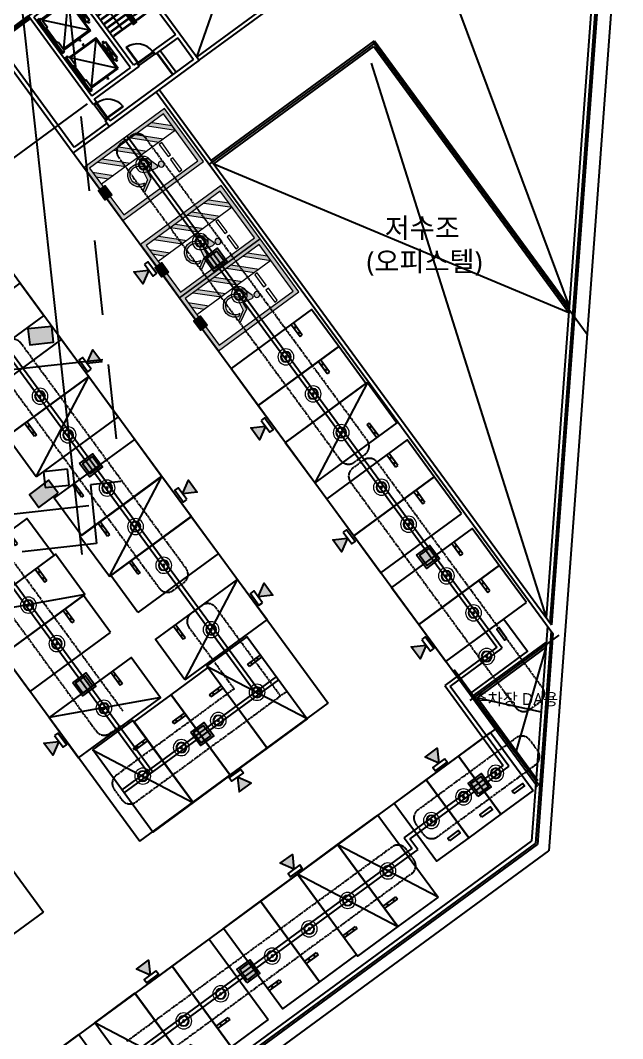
# Model space of a CAD drawing. Header units: millimetres. Extents: x 75184266 to 76346726, y -35850126 to -33679385.
# Drawn here: x 75531223 to 75561417, y -34580696 to -34529670 of the extents above; entities that cross this region are included whole.
import ezdxf
from ezdxf.enums import TextEntityAlignment as Align

# ---------------------------------------------------------------- set-up
doc = ezdxf.new("R2010")
doc.units = ezdxf.units.MM
doc.header["$LTSCALE"] = 50
doc.header["$MEASUREMENT"] = 0
doc.header["$PDMODE"] = 1
doc.header["$PDSIZE"] = -3
for name, pattern in [('-HID', [2.5, 1.5, -1]), ('CONTINOUS', [0]), ('HID', [2.3, 1.5, -0.8]), ('XR-지하3층$0$HIDDEN2', [0.1875, 0.125, -0.0625]), ('단지배치도$0$PHANTOM2', [31.75, 15.875, -3.175, 3.175, -3.175, 3.175, -3.175])]:
    doc.linetypes.add(name, pattern=pattern)
doc.layers.get('0').update_dxf_attribs({"linetype": 'CONTINUOUS'})
doc.layers.get('Defpoints').update_dxf_attribs({"color": 51, "linetype": 'CONTINUOUS'})
doc.layers.add('1-주차면센서', color=3, linetype='CONTINUOUS', lineweight=15)
for name, color, linetype in [('2-주차안내등', 2, 'CONTINUOUS'), ('3-SIO', 1, 'CONTINUOUS'), ('84A-CORE(기준층)$0$AA-DOOR', 4, 'CONTINUOUS'), ('84A-CORE(기준층)$0$AA-STXM', 4, 'CONTINUOUS'), ('84A-CORE(기준층)$0$AA-STXS', 8, 'CONTINUOUS'), ('84A-CORE(기준층)$0$AZ-LEAD', 7, 'CONTINUOUS'), ('CON', 2, 'CONTINUOUS'), ('ELEV', 9, 'CONTINUOUS'), ('FINL', 6, 'CONTINUOUS'), ('PARKING', 7, 'CONTINUOUS'), ('W1', 3, 'CONTINUOUS'), ('XR-지하3층$0$1HIDDEN2', 1, 'XR-지하3층$0$HIDDEN2'), ('XR-지하3층$0$5', 5, 'CONTINUOUS'), ('XR-지하3층$0$a-door', 6, 'CONTINUOUS'), ('XR-지하3층$0$A-주차', 9, 'CONTINUOUS'), ('XR-지하3층$0$b-sor-1$0$wid', 4, 'CONTINUOUS'), ('XR-지하3층$0$hat', 8, 'CONTINUOUS'), ('XR-지하3층$0$WAL', 3, 'CONTINUOUS'), ('XR-지하3층$0$일반주차', 8, 'CONTINUOUS'), ('XR-지하3층$0$장애인', 11, 'CONTINUOUS'), ('XR-지하3층$0$확장형주차', 8, 'CONTINUOUS'), ('가는선', 5, 'CONTINUOUS'), ('유도관제-RECWAY', 4, 'CONTINOUS')]:
    doc.layers.add(name, color=color, linetype=linetype)
doc.layers.add('건축', color=8, linetype='CONTINUOUS', plot=False)
doc.styles.add('XR-지하3층$0$돋움', font='', dxfattribs={"width": 0.9})
doc.styles.add('XR-지하3층$0$맑은고딕', font='')
doc.styles.get('XR-지하3층$0$돋움').set_extended_font_data('Dotum')
doc.styles.get('XR-지하3층$0$맑은고딕').set_extended_font_data('Malgun Gothic')
doc.dimstyles.new('XR-지하3층$0$20110829_평면도_면적조정$0$std_style', dxfattribs={"dimscale": 400, "dimtxt": 3, "dimasz": 1, "dimexe": 1.5, "dimexo": 2, "dimgap": 1, "dimtad": 1, "dimtoh": 1, "dimdec": 0, "dimzin": 0, "dimdsep": 46, "dimtxsty": 'XR-지하3층$0$돋움', "dimblk": 'XR-지하3층$0$20110829_평면도_면적조정$0$01420DDOT01', "dimblk1": 'XR-지하3층$0$20110829_평면도_면적조정$0$01420DDOT01', "dimblk2": 'XR-지하3층$0$20110829_평면도_면적조정$0$01420DDOT01', "dimcen": 2.5, "dimdle": 8, "dimclrd": 256, "dimclre": 256, "dimclrt": 256, "dimadec": 0, "dimazin": 0, "dimtfac": 1, "dimtdec": 0, "dimtix": 1, "dimtmove": 2, "dimatfit": 3, "dimldrblk": 'XR-지하3층$0$20110829_평면도_면적조정$0$_ClosedBlank', "dimfxl": 1, "dimtolj": 1, "dimtzin": 0, "dimlwd": -1, "dimlwe": -1, "dimarcsym": 0})

# ---------------------------------------------------------------- blocks, each defined once
blk = doc.blocks.new('XR-지하3층$0$일반형 주차')
at = {"layer": 'XR-지하3층$0$일반주차'}
for p, q in [((750, 3865), (0, 3865)), ((0, 3735), (750, 3735)), ((750, 3735), (750, 3865))]:
    blk.add_line(p, q, dxfattribs=at)
blk.add_lwpolyline([(2300, 5000), (0, 5000), (0, 0), (2300, 0)], close=True, dxfattribs=at)
for centre in [(238, 3800), (563, 3800)]:
    blk.add_circle(centre, 17.5, dxfattribs=at)
blk = doc.blocks.new('XR-지하3층$0$확장형 주차')
at = {"layer": 'XR-지하3층$0$확장형주차', "color": 7}
for p, q in [((0, 3965), (800, 3965)), ((0, 3835), (800, 3835)), ((800, 3835), (800, 3965))]:
    blk.add_line(p, q, dxfattribs=at)
blk.add_lwpolyline([(2500, 5100), (0, 0)], dxfattribs=at)
blk.add_lwpolyline([(2500, 5091), (0, 5091), (0, -9), (2500, -9)], close=True, dxfattribs=at)
for centre in [(238, 3900), (613, 3900)]:
    blk.add_circle(centre, 17.5, dxfattribs=at)
blk = doc.blocks.new('XR-지하3층$0$장애인 주차')
at = {"layer": 'XR-지하3층$0$5', "ltscale": 4}
h = blk.add_hatch(color=7, dxfattribs=at)
h.dxf.hatch_style = 1
h.paths.add_polyline_path([(3842, -695), (4402, -695), (4402, -1115), (3842, -1115)])
h.paths.add_polyline_path([(3892, -1065), (4352, -1065), (4352, -745), (3892, -745)], flags=16)
h.paths.add_polyline_path([(3982, -990), (3988, -973), (4011, -981), (4046, -898), (4136, -898), (4137, -881), (4072, -881), (4072, -863), (4138, -863), (4142, -810, -3.72247), (4161, -797), (4152, -916), (4058, -916), (4021, -1003)], flags=0)
h = blk.add_hatch(color=256, dxfattribs=at)
h.dxf.hatch_style = 1
h.paths.add_polyline_path([(4352, -1065), (4352, -745), (3892, -745), (3892, -1065)])
at = {"layer": 'XR-지하3층$0$hat'}
h = blk.add_hatch(color=7, dxfattribs=at)
edge = h.paths.add_edge_path()
edge.add_line((4161, -797), (4152, -916))
edge.add_line((4152, -916), (4058, -916))
edge.add_line((4058, -916), (4021, -1003))
edge.add_line((4021, -1003), (3982, -990))
edge.add_line((3982, -990), (3988, -973))
edge.add_line((3988, -973), (4011, -981))
edge.add_line((4011, -981), (4046, -898))
edge.add_line((4046, -898), (4136, -898))
edge.add_line((4136, -898), (4137, -881))
edge.add_line((4137, -881), (4072, -881))
edge.add_line((4072, -881), (4072, -863))
edge.add_line((4072, -863), (4138, -863))
edge.add_line((4138, -863), (4142, -810))
edge.add_arc((4140, -787), 22.8, -24.8827, 274.9698, ccw=False)
edge = h.paths.add_edge_path()
edge.add_line((4048, -981), (4058, -958))
edge.add_arc((4127, -942), 71.5, 192.8781, 416.1688)
edge.add_line((4167, -882), (4169, -863))
edge.add_arc((4127, -942), 89.2, 206.535, 422.4866, ccw=False)
at = {"layer": 'XR-지하3층$0$장애인', "lineweight": 5, "true_color": 0xffffff}
blk.add_hatch(color=7, dxfattribs=at).paths.add_polyline_path([(2472, 3995), (2472, -1005), (3842, -1005), (3842, -805), (2672, -805), (2672, 3795), (5572, 3795), (5572, -805), (4402, -805), (4402, -1005), (5772, -1005), (5772, 3995)])
h = blk.add_hatch(color=7, dxfattribs=at)
h.paths.add_polyline_path([(5572, 2795), (5572, 3078), (4855, 3795), (4572, 3795)])
h.paths.add_polyline_path([(4572, 3045), (4572, 2762), (5572, 1762), (5572, 2045)])
h.paths.add_polyline_path([(4572, 2012), (4572, 1729), (5572, 729), (5572, 1012)])
h.paths.add_polyline_path([(5572, -304), (5572, -21), (4572, 979), (4572, 696)])
h.paths.add_polyline_path([(4572, -54), (4572, -336), (5041, -805), (5323, -805)])
h = blk.add_hatch(color=7, dxfattribs=at)
h.paths.add_polyline_path([(3763, 2216, -1), (3463, 2216, -1)])
h.paths.add_polyline_path([(3992, 1503, -0.343093), (3870, 1283), (3381, 1194), (3090, 708, -0.931653), (2987, 770), (3330, 1379), (3639, 1415, 0.446048), (3689, 1485), (3600, 1888, -0.596144), (3699, 2009), (4214, 1851), (4443, 1569, -0.883364), (4355, 1493), (4151, 1741), (3925, 1810)])
h.paths.add_polyline_path([(4053, 1393), (4055, 1528, -1.526545), (3257, 820), (3348, 969, 1.638056)])
at = {"layer": 'XR-지하3층$0$1HIDDEN2', "color": 11}
for points in [[(4161, -797), (4152, -916), (4058, -916), (4021, -1003), (3982, -990), (3988, -973), (4011, -981), (4046, -898), (4136, -898), (4137, -881), (4072, -881), (4072, -863), (4138, -863), (4142, -810)], [(4167, -882), (4169, -863)]]:
    blk.add_lwpolyline(points, dxfattribs=at)
for centre, radius, start, end in [((4127, -942), 89.2, 206.535, 62.4866), ((4127, -942), 71.5, 192.8781, 56.1688), ((4140, -787), 22.8, 335.1173, 274.9698)]:
    blk.add_arc(centre, radius, start, end, dxfattribs=at)
at = {"layer": 'XR-지하3층$0$5', "lineweight": 5}
for p, q in [((4572, 3795), (4572, -805)), ((5572, 2795), (4572, 3795)), ((5572, 3078), (4855, 3795)), ((5572, 2045), (4572, 3045)), ((5572, 1762), (4572, 2762)), ((5572, 1012), (4572, 2012)), ((5572, 729), (4572, 1729)), ((5572, -21), (4572, 979)), ((5572, -304), (4572, 696)), ((5323, -805), (4572, -54)), ((5041, -805), (4572, -336))]:
    blk.add_line(p, q, dxfattribs=at)
at = {"layer": 'XR-지하3층$0$5', "ltscale": 4}
for p, q in [((4165, -1005), (4165, -805)), ((4165, -805), (4165, -905))]:
    blk.add_line(p, q, dxfattribs=at)
at = {"layer": 'XR-지하3층$0$5', "lineweight": 5}
for points in [[(3842, -1005), (2472, -1005), (2472, 3995), (5772, 3995), (5772, -1005), (4402, -1005)], [(3842, -805), (2672, -805), (2672, 3795), (5572, 3795), (5572, -805), (4402, -805)]]:
    blk.add_lwpolyline(points, dxfattribs=at)
at = {"layer": 'XR-지하3층$0$5', "ltscale": 4}
for points in [[(3842, -695), (3842, -1115), (4402, -1115), (4402, -695)], [(3892, -745), (3892, -1065), (4352, -1065), (4352, -745)]]:
    blk.add_lwpolyline(points, close=True, dxfattribs=at)
at = {"layer": 'XR-지하3층$0$장애인', "color": 8, "lineweight": 5}
for p, q in [((3689, 1485), (3600, 1888, 0)), ((3699, 2009, 0), (4214, 1851, 0)), ((3925, 1810, 0), (4151, 1741, 0)), ((4151, 1741, 0), (4355, 1493, 0)), ((4214, 1851, 0), (4443, 1569, 0)), ((4055, 1528), (4053, 1393)), ((3348, 969), (3257, 820))]:
    blk.add_line(p, q, dxfattribs=at)
at = {"layer": 'XR-지하3층$0$장애인', "color": 7, "lineweight": 5}
for points in [[(3523, 2720), (2773, 2720), (2773, 2870), (3523, 2870)], [(4473, 2720), (3723, 2720), (3723, 2870), (4473, 2870)]]:
    blk.add_lwpolyline(points, close=True, dxfattribs=at)
at = {"layer": 'XR-지하3층$0$장애인', "color": 8, "lineweight": 5, "extrusion": (0.976964, 0.213404, 0), "elevation": 4221}
blk.add_lwpolyline([(617, 0), (931, 0)], dxfattribs=at)
at = {"layer": 'XR-지하3층$0$장애인', "color": 8, "lineweight": 5}
for points in [[(3094, 715, -1.000002), (2987, 770), (3330, 1379), (3640, 1415)], [(3992, 1503, -0.343093), (3870, 1283), (3381, 1194), (3094, 715)]]:
    blk.add_lwpolyline(points, format="xyb", dxfattribs=at)
blk.add_circle((3613, 2216), 150, dxfattribs=at)
for centre, radius, start, end in [((3682, 1922, 0), 88.4, 79.1143, 202.3185), ((4394, 1537, 0), 58.8, 227.9655, 33.7904), ((3810, 1000), 582, 198.006, 65.0949), ((3809, 1000), 462, 183.8525, 58.2396), ((3632, 1473), 57.7, 276.2786, 12.4353)]:
    blk.add_arc(centre, radius, start, end, dxfattribs=at)
blk = doc.blocks.new('엘레베이터 코어')
at = {"layer": 'ELEV', "color": 9, "extrusion": (-8.48693e-05, 4.29948e-05, 1)}
for p, q in [((-165, 1068), (-85, 1068)), ((-165, 1053), (-165, 1068)), ((-135, 1053), (-165, 1053)), ((-135, 979), (-135, 1053)), ((-85, 1053), (-115, 1053)), ((-115, 1053), (-115, 979)), ((-85, 1068), (-85, 1053)), ((860, 950), (860, 1050)), ((860, 1050), (930, 1050)), ((930, 1050), (930, -100)), ((955, 1050), (955, -100)), ((1010, 1050), (955, 1050)), ((1010, 525), (1010, 1050)), ((-1050, 573), (-1050, 588)), ((-1050, 588), (-970, 588)), ((-1020, 573), (-1050, 573)), ((-1020, 500), (-1020, 573)), ((-970, 573), (-1000, 573)), ((-1000, 573), (-1000, 500)), ((-970, 588), (-970, 573)), ((-840, -950), (-840, 950)), ((-840, 950), (860, 950)), ((800, 900), (-800, 900)), ((-800, 900), (-800, -900)), ((-115, 979), (-135, 979)), ((800, 450), (800, 900)), ((1050, 600), (1010, 525)), ((1010, 520), (1010, 450)), ((1010, 520), (1050, 520)), ((-1120, -500), (-1120, 500)), ((-1120, 500), (-900, 500)), ((-1000, 500), (-1020, 500)), ((-900, 500), (-900, -500)), ((860, 450), (800, 450)), ((860, 480), (860, 450)), ((865, -465), (865, 465)), ((865, 465), (900, 465)), ((900, 465), (900, -465)), ((965, -465), (965, 465)), ((965, 465), (1000, 465)), ((1000, 465), (1000, -465)), ((-900, -500), (-1120, -500)), ((-1020, -500), (-1020, -573)), ((-1000, -500), (-1020, -500)), ((-1000, -573), (-1000, -500)), ((800, -900), (800, -450)), ((800, -450), (860, -450)), ((860, -450), (860, -480)), ((900, -465), (865, -465)), ((930, -100), (930, -1050)), ((955, -100), (955, -1050)), ((1000, -465), (965, -465)), ((1010, -520), (1010, -450)), ((-1020, -573), (-1050, -573)), ((-1050, -573), (-1050, -588)), ((-1050, -588), (-970, -588)), ((-970, -573), (-1000, -573)), ((-970, -588), (-970, -573)), ((860, -950), (-840, -950)), ((-800, -900), (800, -900)), ((-135, -979), (-135, -1053)), ((-115, -979), (-135, -979)), ((-115, -1053), (-115, -979)), ((860, -1050), (860, -950)), ((1010, -520), (1050, -520)), ((1010, -1050), (1010, -525)), ((-135, -1053), (-165, -1053)), ((-165, -1053), (-165, -1068)), ((-165, -1068), (-85, -1068)), ((-85, -1053), (-115, -1053)), ((-85, -1068), (-85, -1053)), ((930, -1050), (860, -1050)), ((955, -1050), (1010, -1050))]:
    blk.add_line(p, q, dxfattribs=at)
at = {"layer": 'ELEV', "color": 9, "extrusion": (-8.48693e-05, 4.29948e-05, 1), "elevation": -1748}
blk.add_lwpolyline([(1010, 525), (1010, 1050), (955, 1050), (955, -1050), (1010, -1050), (1010, -525), (1050, -600)], dxfattribs=at)
at = {"layer": '가는선', "ltscale": 5, "extrusion": (-8.48693e-05, 4.29948e-05, 1)}
for p, q in [((-800, 900), (800, -900)), ((-800, -900), (800, 900)), ((-1120, 500), (-900, -500)), ((-1120, -500), (-900, 500))]:
    blk.add_line(p, q, dxfattribs=at)
blk = doc.blocks.new('84A-CORE(기준층)$0$A$C31EC7A83')
at = {"color": 8}
for p, q in [((14495, 13830), (15445, 13830)), ((14495, 13723), (15445, 13723)), ((14495, 13680), (15445, 13680))]:
    blk.add_line(p, q, dxfattribs=at)
at = {"elevation": 0}
for points in [[(14470, 13680), (14470, 13680), (14495, 13680), (14495, 13723), (14510, 13723), (14510, 13787), (14495, 13830), (14470, 13830), (14470, 13680)], [(15470, 13680), (15470, 13680), (15445, 13680), (15445, 13723), (15430, 13723), (15430, 13787), (15445, 13830), (15470, 13830), (15470, 13680)]]:
    blk.add_lwpolyline(points, dxfattribs=at)
blk.add_lwpolyline([(15445, 12730), (15405, 12730), (15405, 13680), (15445, 13680), (15445, 12730)], close=True, dxfattribs=at)
at = {"color": 8}
blk.add_arc((15445, 13680), 950, 180, 270, dxfattribs=at)
blk = doc.blocks.new('aaaaaaaaa')
at = {"layer": '84A-CORE(기준층)$0$AA-STXM'}
for p, q in [((-4131, 4900, 0), (-4131, 3700, 0)), ((-3871, 4900, 0), (-3871, 3700, 0)), ((-3611, 4900, 0), (-3611, 3700, 0)), ((-3351, 4900, 0), (-3351, 3700, 0)), ((-3091, 4900, 0), (-3091, 3700, 0)), ((-2831, 4900, 0), (-2831, 3700, 0)), ((-2571, 4900, 0), (-2571, 3700, 0)), ((-2311, 4900, 0), (-2311, 3700, 0)), ((-2051, 4900, 0), (-2051, 3700, 0)), ((-4131, 3650, 0), (-4131, 3600, 0)), ((-4131, 3625, 0), (-2051, 3625, 0)), ((-4131, 3600, 0), (-4131, 3550, 0)), ((-4131, 3575, 0), (-2051, 3575, 0)), ((-3871, 3650, 0), (-3871, 3625, 0)), ((-3871, 3575, 0), (-3871, 3550, 0)), ((-3611, 3650, 0), (-3611, 3625, 0)), ((-3611, 3575, 0), (-3611, 3550, 0)), ((-3351, 3650, 0), (-3351, 3625, 0)), ((-3351, 3575, 0), (-3351, 3550, 0)), ((-3091, 3650, 0), (-3091, 3625, 0)), ((-3091, 3575, 0), (-3091, 3550, 0)), ((-2831, 3650, 0), (-2831, 3625, 0)), ((-2831, 3575, 0), (-2831, 3550, 0)), ((-2571, 3650, 0), (-2571, 3625, 0)), ((-2571, 3575, 0), (-2571, 3550, 0)), ((-2311, 3650, 0), (-2311, 3625, 0)), ((-2311, 3575, 0), (-2311, 3550, 0)), ((-2051, 3650, 0), (-2051, 3600, 0)), ((-2051, 3600, 0), (-2051, 3550, 0)), ((-4131, 3500, 0), (-4131, 2300, 0)), ((-3871, 3500, 0), (-3871, 2300, 0)), ((-3611, 3500, 0), (-3611, 2300, 0)), ((-3351, 3500, 0), (-3351, 2300, 0)), ((-3091, 3500, 0), (-3091, 2300, 0)), ((-2831, 3500, 0), (-2831, 2300, 0)), ((-2571, 3500, 0), (-2571, 2300, 0)), ((-2311, 3500, 0), (-2311, 2300, 0)), ((-2051, 3500, 0), (-2051, 2300, 0))]:
    blk.add_line(p, q, dxfattribs=at)
at = {"layer": '84A-CORE(기준층)$0$AA-STXS', "elevation": 0}
for points in [[(-4131, 4800), (-4101, 4800), (-4101, 3800), (-4131, 3800)], [(-3871, 4800), (-3841, 4800), (-3841, 3800), (-3871, 3800)], [(-3611, 4800), (-3581, 4800), (-3581, 3800), (-3611, 3800)], [(-3351, 4800), (-3321, 4800), (-3321, 3800), (-3351, 3800)], [(-3091, 4800), (-3061, 4800), (-3061, 3800), (-3091, 3800)], [(-2831, 4800), (-2801, 4800), (-2801, 3800), (-2831, 3800)], [(-2571, 4800), (-2541, 4800), (-2541, 3800), (-2571, 3800)], [(-2311, 4800), (-2281, 4800), (-2281, 3800), (-2311, 3800)], [(-2051, 4800), (-2021, 4800), (-2021, 3800), (-2051, 3800)], [(-4131, 3400), (-4161, 3400), (-4161, 2400), (-4131, 2400)], [(-3871, 3400), (-3901, 3400), (-3901, 2400), (-3871, 2400)], [(-3611, 3400), (-3641, 3400), (-3641, 2400), (-3611, 2400)], [(-3351, 3400), (-3381, 3400), (-3381, 2400), (-3351, 2400)], [(-3091, 3400), (-3121, 3400), (-3121, 2400), (-3091, 2400)], [(-2831, 3400), (-2861, 3400), (-2861, 2400), (-2831, 2400)], [(-2571, 3400), (-2601, 3400), (-2601, 2400), (-2571, 2400)], [(-2311, 3400), (-2341, 3400), (-2341, 2400), (-2311, 2400)], [(-2051, 3400), (-2081, 3400), (-2081, 2400), (-2051, 2400)]]:
    blk.add_lwpolyline(points, dxfattribs=at)
for points in [[(-4231, 3700), (-4231, 3500), (-1951, 3500), (-1951, 3700)], [(-4181, 3650), (-4181, 3550), (-2001, 3550), (-2001, 3650)]]:
    blk.add_lwpolyline(points, close=True, dxfattribs=at)
at = {"layer": '84A-CORE(기준층)$0$AZ-LEAD'}
for p, q in [((-4781, 4300, 0), (-4781, 2900, 0)), ((-4781, 4300, 0), (-2051, 4300, 0)), ((-4781, 2900, 0), (-3871, 2900, 0)), ((-2051, 2900, 0), (-3351, 2900, 0))]:
    blk.add_line(p, q, dxfattribs=at)
at = {"layer": '84A-CORE(기준층)$0$AZ-LEAD', "const_width": 31.5, "elevation": 0}
blk.add_lwpolyline([(-2051, 4316, -1), (-2051, 4284, -1)], format="xyb", close=True, dxfattribs=at)
at = {"layer": '84A-CORE(기준층)$0$AZ-LEAD', "elevation": 0}
blk.add_lwpolyline([(-3321, 3625), (-3603, 2920), (-3549, 2900), (-3674, 2900), (-3619, 2880), (-3901, 2175)], dxfattribs=at)
for points in [[(-3929, 2800), (-3955, 2815), (-3906, 2900), (-3955, 2985), (-3929, 3000), (-3871, 2900)], [(-3929, 2800), (-3955, 2815), (-3906, 2900), (-3955, 2985), (-3929, 3000), (-3871, 2900)], [(-3294, 2800), (-3268, 2815), (-3317, 2900), (-3268, 2985), (-3294, 3000), (-3351, 2900)]]:
    blk.add_lwpolyline(points, close=True, dxfattribs=at)
at = {"layer": 'CON', "ltscale": 100}
for p, q in [((-5400, -500), (-5400, 5100)), ((-5400, 5100, 0), (1450, 5100, 0)), ((-5200, 2300, 200), (-5200, 4900, 200)), ((-5200, 2100, 0), (-5200, -300, 0)), ((-300, 2100, 0), (-300, -300, 0)), ((-100, 2500, 0), (-100, -300, 0)), ((-5200, -300, 0), (-300, -300, 0))]:
    blk.add_line(p, q, dxfattribs=at)
at = {"layer": 'CON', "ltscale": 0.5}
for p, q in [((-5200, 4900, 0), (-300, 4900, 0)), ((-300, 4900, -200), (-300, 3500, -200)), ((-100, 4900, 0), (1249, 4900, 0)), ((-300, 2300, 0), (-5200, 2300, 0)), ((-351, 2100, 0), (-5200, 2100, 0)), ((-300, 2100, 0), (-351, 2100, 0)), ((-300, 2500, -200), (-300, 2300, -200)), ((-100, -500, 0), (-5400, -500, 0)), ((98, -300, 0), (-100, -300, 0)), ((98, -500, 0), (-100, -500, 0)), ((1248, -300, 0), (1098, -300, 0)), ((1450, -500, 0), (1098, -500, 0))]:
    blk.add_line(p, q, dxfattribs=at)
for points, elevation in [([(-100, 4900), (-100, 3500)], -200), ([(1248, -300), (1249, 4900)], 200), ([(1450, 5100), (1450, -500)], 200), ([(98, -300), (98, -500)], 200), ([(1098, -300), (1098, -500)], 200)]:
    blk.add_lwpolyline(points, dxfattribs=dict(at, elevation=elevation))
at = {"layer": 'CON', "ltscale": 100, "elevation": -200}
for points in [[(-300, 3500), (-100, 3500)], [(-300, 2500), (-100, 2500)]]:
    blk.add_lwpolyline(points, dxfattribs=at)
at = {"layer": 'FINL', "ltscale": 0.5}
blk.add_line((-100, 3600, -200), (1249, 3600, -200), dxfattribs=at)
at = {"layer": 'W1', "ltscale": 0.5}
for p, q in [((-100, 3810, -200), (1249, 3810, -200)), ((-100, 3620, -200), (1249, 3620, -200))]:
    blk.add_line(p, q, dxfattribs=at)
at = {"layer": '84A-CORE(기준층)$0$AA-DOOR', "rotation": 270.0000896906401}
blk.add_blockref('84A-CORE(기준층)$0$A$C31EC7A83', (-13955, 17970, -200), dxfattribs=at)
at = {"layer": '84A-CORE(기준층)$0$AA-DOOR', "xscale": -1, "rotation": 180.000089690196}
blk.add_blockref('84A-CORE(기준층)$0$A$C31EC7A83', (-14372, 13380, 200), dxfattribs=at)
at = {"layer": 'CON', "rotation": 270.0000896906402}
blk.add_blockref('엘레베이터 코어', (-3933, 744, 0), dxfattribs=at)
at = {"layer": 'CON', "xscale": -1, "rotation": 90.00008969063995}
blk.add_blockref('엘레베이터 코어', (-1574, 744, 0), dxfattribs=at)
blk = doc.blocks.new('XR-지하3층$0$A$C77A365F3')
at = {"layer": 'XR-지하3층$0$a-door'}
for points in [[(0, 0), (45, 0), (45, 150), (0, 150)], [(45, 150), (1955, 150), (1955, 0), (45, 0)], [(45, 15), (115, 15), (115, 75), (45, 75)], [(45, 75), (1035, 75), (1035, 15), (45, 15)], [(115, 39), (965, 39), (965, 51), (115, 51)], [(965, 75), (1035, 75), (1035, 135), (965, 135)], [(965, 135), (1955, 135), (1955, 75), (965, 75)], [(965, 15), (1035, 15), (1035, 75), (965, 75)], [(1035, 99), (1885, 99), (1885, 111), (1035, 111)], [(1885, 75), (1955, 75), (1955, 135), (1885, 135)], [(1955, 0), (2000, 0), (2000, 150), (1955, 150)]]:
    blk.add_lwpolyline(points, close=True, dxfattribs=at)
at = {"layer": 'XR-지하3층$0$b-sor-1$0$wid', "color": 1}
blk.add_line((1000, 0), (1000, 150), dxfattribs=at)
at = {"layer": 'XR-지하3층$0$WAL', "color": 0, "const_width": 10}
blk.add_lwpolyline([(260, 100), (809, 100), (712, 130)], dxfattribs=at)
blk = doc.blocks.new('XR-지하3층$0$A$C73B52ADF')
at = {"layer": 'XR-지하3층$0$A-주차', "elevation": 0}
for points in [[(-2038, 2466), (-38, 2466), (-38, -1134), (-2038, -1134)], [(-1166, 2021), (-1166, 1871), (-1832, 1871), (-1832, 2021)]]:
    blk.add_lwpolyline(points, close=True, dxfattribs=at)
blk = doc.blocks.new('XR-지하3층$0$20110829_평면도_면적조정$0$01420DDOT01')
blk.add_line((-1.5, 0), (1.5, 0))
at = {"const_width": 0.5}
blk.add_lwpolyline([(-0.25, 0, 1), (0.25, 0, 1)], format="xyb", close=True, dxfattribs=at)
blk = doc.blocks.new('*D321')
at = {"layer": 'Defpoints', "color": 0, "transparency": 16777216}
for p in [(75555452, -34466175), (75547393, -34472084, 0), (75609653, -34557006, 0)]:
    blk.add_point(p, dxfattribs=at)
at = {"layer": '건축'}
for p, q in [((75548038, -34471611), (75555936, -34465820)), ((75617476, -34550774), (75555689, -34466497)), ((75610298, -34556533), (75618197, -34550742))]:
    blk.add_line(p, q, dxfattribs=at)
at = {"layer": '건축', "xscale": 400, "yscale": 400, "zscale": 400}
for p, rotation in [((75555452, -34466175), 126.2469342799536), ((75617713, -34551097), 306.2469342799536)]:
    blk.add_blockref('XR-지하3층$0$20110829_평면도_면적조정$0$01420DDOT01', p, dxfattribs=dict(at, rotation=rotation))
at = {"layer": '건축', "insert": (75587632, -34507866), "char_height": 1800, "attachment_point": 5, "rotation": 306.2469, "style": 'XR-지하3층$0$돋움'}
blk.add_mtext('\\A1;105300', dxfattribs=at)
blk = doc.blocks.new('XR-지하3층$0$20110829_평면도_면적조정$0$_ClosedBlank')
at = {"color": 0, "linetype": 'ByBlock', "lineweight": -2}
for p, q in [((-1, 0.17), (0, 0)), ((-1, 0.17), (-1, -0.17)), ((0, 0), (-1, -0.17))]:
    blk.add_line(p, q, dxfattribs=at)
blk = doc.blocks.new('TIS-주차면센서(확대)')
at = {"layer": '1-주차면센서'}
blk.add_hatch(color=256, dxfattribs=at).paths.add_polyline_path([(43.5, 0, 1), (-43.5, 0, 1)])
h = blk.add_hatch(color=256, dxfattribs=at)
edge = h.paths.add_edge_path()
edge.add_arc((0, 0), 43.5, 0, 360)
for radius in [303.5, 203.5, 173.5, 43.5]:
    blk.add_circle((0, 0), radius, dxfattribs=at)
blk = doc.blocks.new('fh52f')
at = {"layer": '2-주차안내등'}
for points in [[(399980, -281538), (399333, -281164), (399333, -281912)], [(399980, -281903), (399980, -281173), (400188, -281173), (400188, -281903)]]:
    blk.add_lwpolyline(points, close=True, dxfattribs=at)
blk.add_solid([(399333, -281912), (399333, -281164), (399980, -281538)], dxfattribs=at)
blk = doc.blocks.new('rehw6')
at = {"layer": '3-SIO'}
for points in [[(406938, -283999), (406938, -284825), (407763, -284825), (407763, -283999)], [(407038, -284099), (407038, -284725), (407663, -284725), (407663, -284099)]]:
    blk.add_lwpolyline(points, close=True, dxfattribs=at)
for points in [[(407038, -284099), (407663, -284725), (407663, -284099), (407038, -284725)], [(407663, -284099), (407038, -284725), (407663, -284725), (407038, -284099)]]:
    blk.add_solid(points, dxfattribs=at)

msp = doc.modelspace()

# ---------------------------------------------------------------- hatches: boundary and pattern name
at = {"layer": '건축', "ltscale": 0.5}
h = msp.add_hatch(color=256, dxfattribs=at)
h.dxf.hatch_style = 1
h.paths.add_polyline_path([(75531603, -34545132.8), (75531690, -34545928.1), (75532882.9, -34545797.6), (75532795.9, -34545002.3)])
h = msp.add_hatch(color=256, dxfattribs=at)
h.dxf.hatch_style = 1
h.paths.add_polyline_path([(75533114.2, -34553364.1), (75532641.2, -34552718.9), (75531673.4, -34553428.5), (75532146.4, -34554073.6)])

# ---------------------------------------------------------------- linework, layer by layer
at = {"layer": 'PARKING', "color": 241, "linetype": '단지배치도$0$PHANTOM2', "ltscale": 0.1}
for p, q in [((75536796.6, -34535448.7), (75536259.3, -34535842.6)), ((75548621.8, -34550732.5), (75537495.4, -34535556.3)), ((75536151.7, -34536541.4), (75547267.7, -34551702.9)), ((75547966.6, -34551810.6), (75548503.9, -34551416.7)), ((75536377.4, -34564294.9), (75530909.1, -34556836.2)), ((75529558.1, -34557826.7), (75535026.4, -34565285.4)), ((75535725.3, -34565393), (75536262.5, -34564999.1)), ((75549856.6, -34571090.9, 0), (75536544.5, -34580839.4, 0)), ((75550949.4, -34571735.8, 0), (75550555.5, -34571198.5, 0)), ((75537529.6, -34582183.2, 0), (75550912.8, -34572371.3, 0))]:
    msp.add_line(p, q, dxfattribs=at)
for points in [[(75530556.3, -34545741.6), (75530019.1, -34546135.5, 0.4142136), (75529911.5, -34546834.4), (75538189.2, -34558125.1, 0.4142136), (75538888.1, -34558232.7), (75539425.3, -34557838.8, 0.4142136), (75539532.9, -34557139.9), (75531255.2, -34545849.3, 0.4142136)], [(75548422.1, -34551715.3), (75547884.8, -34552109.2, 0.4142136), (75547777.2, -34552808.1), (75556055, -34564098.7, 0.4142136), (75556753.8, -34564206.3), (75557291.1, -34563812.5, 0.4142136), (75557398.7, -34563113.6), (75549121, -34551822.9, 0.4142136)], [(75557161.2, -34566274.7), (75556767.3, -34565737.4, 0.4142136), (75556068.4, -34565629.8), (75551154.5, -34569232.4, 0.4142136), (75551046.9, -34569931.3), (75551440.8, -34570468.6, 0.4142136), (75552139.7, -34570576.2), (75557053.6, -34566973.5, 0.4142136)]]:
    msp.add_lwpolyline(points, format="xyb", close=True, dxfattribs=at)
msp.add_lwpolyline([(75544265.6, -34563525.7), (75541020.9, -34559100, 0.4142136), (75540322.1, -34558992.4), (75539784.8, -34559386.3, 0.4142136), (75539677.2, -34560085.2), (75541936.7, -34563167.1)], format="xyb", dxfattribs=at)
at = {"layer": 'PARKING', "color": 241, "linetype": '단지배치도$0$PHANTOM2', "ltscale": 0.1, "elevation": 0}
msp.add_lwpolyline([(75541936.6, -34563166.9), (75536033.9, -34567494.5, 0.4142136), (75535926.3, -34568193.4), (75536320.2, -34568730.6, 0.4142136), (75537019, -34568838.3), (75544595.1, -34563283.8)], format="xyb", dxfattribs=at)
at = {"layer": 'PARKING', "color": 241, "linetype": '단지배치도$0$PHANTOM2', "ltscale": 0.1}
for centre, start, end in [((75537092.2, -34535851.9), 36.24693, 126.24693), ((75536554.9, -34536245.8), 126.24693, 216.24693), ((75548208.2, -34551013.4), 306.24693, 36.24693), ((75547671, -34551407.3), 216.24693, 306.24693), ((75535429.6, -34564989.8), 216.24693, 306.24693), ((75550152.2, -34571494.1, 0), 36.24693, 126.24693), ((75550546.1, -34572031.4, 0), 306.24693, 36.24693)]:
    msp.add_arc(centre, 500, start, end, dxfattribs=at)
at = {"layer": '건축', "ltscale": 0.5}
for p, q in [((75544006.7, -34504459.5), (75558739.7, -34544004.9)), ((75540073.1, -34531508.6, 0), (75542531.1, -34524424.4, 0)), ((75560049.7, -34526341.9), (75557583.4, -34559594.3)), ((75560254.6, -34526283.2), (75557765.6, -34559842.7)), ((75540073.1, -34531508.6, 0), (75545049.8, -34527857.1, 0)), ((75540191.5, -34531669.9, 0), (75545329.4, -34527900.1, 0)), ((75529823.2, -34530778.2), (75533873.2, -34536302.4)), ((75530102.7, -34530821.3), (75533916.2, -34536022.8)), ((75540693.9, -34536895.5), (75549038.6, -34530772.8)), ((75540796, -34536696.5), (75548979.5, -34530692.1)), ((75540914.2, -34536857.8), (75548936.5, -34530971.7)), ((75548898.8, -34530751.3), (75559638.9, -34545400.5)), ((75548936.5, -34530971.7), (75558716.9, -34544312.1)), ((75548979.5, -34530692.1), (75558739.7, -34544004.9)), ((75548809.5, -34531813.4), (75557583.4, -34559594.3)), ((75526927.1, -34539472.5, 0), (75534596.2, -34533847.9, 0)), ((75540914.2, -34536857.8), (75558716.9, -34544312.1)), ((75527805.4, -34547489.7), (75535360.2, -34546662.1)), ((75528589.4, -34554646.9), (75534653.2, -34553982.6)), ((75557651.7, -34560025.7), (75556852.4, -34570803.4)), ((75557833.8, -34560274.1), (75557045, -34570910.2)), ((75553855.6, -34563569.8, 0), (75557592, -34560830.4, 0)), ((75554135.1, -34563612.9, 0), (75557572.6, -34561092.7, 0)), ((75557572.6, -34561092.7, 0), (75556086.5, -34566274.6)), ((75553855.6, -34563569.8, 0), (75557148.8, -34568061.8, 0)), ((75554135.1, -34563612.9, 0), (75557171.6, -34567754.6, 0)), ((75554135.1, -34563612.9, 0), (75557333.1, -34564321.2, 0)), ((75524324.9, -34594650.9), (75556852.4, -34570803.4)), ((75524604.4, -34594693.9), (75557045, -34570910.2))]:
    msp.add_line(p, q, dxfattribs=at)
at = {"layer": '건축', "ltscale": 1000}
for p, q in [((75511708, -34516229.1), (75546651.1, -34563890.8)), ((75502272.2, -34523146.9), (75537215.3, -34570808.6)), ((75561074.2, -34526048.1), (75557719.2, -34571283.9)), ((75560357.1, -34526253.8), (75557856.6, -34559966.9)), ((75497433.4, -34526694.5), (75532376.5, -34574356.2)), ((75538026.5, -34533257.3), (75557924.9, -34560398.3)), ((75538187.8, -34533139), (75557856.6, -34559966.9)), ((75533782.8, -34536191), (75555156.6, -34565344.4)), ((75557924.9, -34560398.3), (75557141.3, -34570963.6)), ((75537215.3, -34570808.6, 0), (75546651.1, -34563890.8, 0)), ((75509552.3, -34598529.5, 0), (75555037.5, -34565182, 0)), ((75524744.2, -34594715.5), (75557141.3, -34570963.6)), ((75525663.5, -34594785.5), (75557719.2, -34571283.9)), ((75524150.4, -34580387.1, 0), (75532376.5, -34574356.2, 0))]:
    msp.add_line(p, q, dxfattribs=at)
at = {"layer": '건축', "ltscale": 100}
for p, q in [((75531279.9, -34529834.7), (75529882.5, -34530859.2)), ((75535675.3, -34534981.1, 0), (75533873.2, -34536302.4, -1561.3)), ((75535557.1, -34534819.9, 0), (75533916.2, -34536022.8, -1421.5)), ((75553770, -34563757, 0), (75558234, -34560484.2, 0)), ((75552975.9, -34562201.3, 0), (75557229.5, -34568003.1, 0))]:
    msp.add_line(p, q, dxfattribs=at)
at = {"layer": '건축', "linetype": '-HID', "ltscale": 50}
msp.add_lwpolyline([(75535092.8, -34517056), (75535447.6, -34517539.9), (75547398.8, -34508776.3), (75548285.8, -34509985.9), (75550584.1, -34508300.6), (75554161.7, -34513179.5), (75533580.8, -34528271.1), (75536259.1, -34552784.2), (75534742.9, -34552949.9), (75535039.2, -34555891.8), (75529025, -34556548.9), (75526754.9, -34535772.6), (75520970.7, -34527526.5), (75501450.8, -34518944.9), (75503885.6, -34513406.5), (75506632, -34514613.9), (75507245.8, -34513217.7), (75524650.2, -34520869.2), (75531537.6, -34515818.9), (75534336, -34516024)], close=True, dxfattribs=at)
at = {"layer": '건축', "ltscale": 0.5}
msp.add_lwpolyline([(75534318.1, -34556433.7), (75531316.8, -34529037.4)], dxfattribs=at)
at = {"layer": '건축', "ltscale": 0.5, "elevation": 0}
msp.add_lwpolyline([(75531603, -34545132.8), (75531690, -34545928.1), (75532882.9, -34545797.6), (75532795.9, -34545002.3)], close=True, dxfattribs=at)
at = {"layer": '건축', "linetype": 'HID', "ltscale": 20, "elevation": 0}
msp.add_lwpolyline([(75532385.9, -34552290.1), (75532472.9, -34553085.4), (75533665.8, -34552954.9), (75533578.8, -34552159.6)], close=True, dxfattribs=at)
at = {"layer": '건축', "ltscale": 0.5}
msp.add_lwpolyline([(75533114.2, -34553364.1), (75532641.2, -34552718.9), (75531673.4, -34553428.5), (75532146.4, -34554073.6)], close=True, dxfattribs=at)
at = {"layer": '유도관제-RECWAY', "color": 201, "ltscale": 0.5}
for p, q in [((75510891.5, -34519554.4, 0), (75542987.9, -34563332.1, 0)), ((75543267.4, -34563375.1), (75511052.8, -34519436.2)), ((75505325.8, -34523293.6, 0), (75537703.1, -34567454.4, 0)), ((75537864.4, -34567336.2), (75505368.8, -34523014)), ((75536403.7, -34535578.9, 0), (75555106, -34561087.8, 0)), ((75555385.6, -34561130.9, 0), (75536565.1, -34535460.7)), ((75555106, -34561087.8, 0), (75552495.7, -34563001.6, 0)), ((75552775.3, -34563044.7, 0), (75555385.6, -34561130.9, 0)), ((75544056.1, -34562548.6, 0), (75536314.5, -34568224.5, 0)), ((75536432.7, -34568385.8, 0), (75544174.4, -34562709.9, 0)), ((75552495.7, -34563001.6, 0), (75555430, -34567003.9, 0)), ((75555709.5, -34567046.9, 0), (75552775.3, -34563044.7, 0)), ((75550471.2, -34570639.4, 0), (75555430, -34567003.9, 0)), ((75555709.5, -34567046.9, 0), (75550750.8, -34570682.5, 0)), ((75550471.2, -34570639.4, 0), (75550864.3, -34571175.5)), ((75551143.8, -34571218.5, 0), (75550750.8, -34570682.5, 0)), ((75551143.8, -34571218.5, 0), (75510306.4, -34601159.1, 0)), ((75510349.5, -34600879.6, 0), (75550864.3, -34571175.5, 0))]:
    msp.add_line(p, q, dxfattribs=at)

# ---------------------------------------------------------------- block references
at = {"layer": '2-주차안내등', "xscale": -1}
for p, rotation in [((75381715.2, -35005791.4), 216.2677080494379), ((75690503, -34083252), 36.26770814144918), ((75387574, -35013615.7), 216.2677080494379), ((75695292.3, -34089784.5), 36.26770814144918), ((75391683.7, -35019220.4), 216.2677080494379), ((75699080.4, -34094951.1), 36.26770814144918), ((75395619.2, -35024588.1), 216.2677080494379), ((75377204.3, -35029406.6), 216.2677080494379), ((75088595.1, -34410945.3, 0), 126.2677106194265), ((75081334.4, -34416268.7, 0), 126.2677106194265), ((75074122.4, -34421567.3, 0), 126.2677106194265)]:
    msp.add_blockref('fh52f', p, dxfattribs=dict(at, rotation=rotation))
at = {"layer": '2-주차안내등', "rotation": 126.2275202622925}
msp.add_blockref('fh52f', (75551382.6, -35056628.1, 0), dxfattribs=at)
at = {"layer": 'PARKING', "xscale": -1.320000000298023, "yscale": 1.320000000298023, "zscale": 1.319999999948777, "rotation": 90}
for p in [(75537404.5, -34536889), (75540244.3, -34540758.8), (75542193.8, -34543421.4), (75554601.1, -34561542.3), (75543088.3, -34563342.5, 0), (75541147.5, -34564754.2, 0), (75539292.6, -34566114.1, 0), (75537362.1, -34567539.1, 0), (75555056.7, -34567401.5, 0), (75553443.8, -34568584.1, 0), (75551830.8, -34569766.6, 0), (75549650.7, -34572294.9, 0), (75547634.5, -34573773.1, 0), (75545704.2, -34575199.5, 0), (75543849.3, -34576559.4, 0), (75541269.3, -34578450.9, 0), (75539414.4, -34579810.8, 0)]:
    msp.add_blockref('TIS-주차면센서(확대)', p, dxfattribs=at)
at = {"layer": 'PARKING', "xscale": -1}
for p, rotation in [((75070788.2, -34381314.3), 126.24693370125), ((75064548, -34391607.2), 126.2469337012468), ((75081442.7, -34396200.9), 126.2469337011257), ((75064201.8, -34402594.2), 126.2469337011266), ((75070116.8, -34405083.2), 126.2469337011266), ((75393895.2, -35038217.2, 0), 216.2469333569272), ((75382302.4, -35047546.7, 0), 216.2469333569279)]:
    msp.add_blockref('rehw6', p, dxfattribs=dict(at, rotation=rotation))
at = {"layer": 'PARKING', "xscale": -1.319999992847443, "yscale": 1.319999992847443, "zscale": 1.319999999948777}
for p in [(75544536.7, -34546532.9), (75532207.7, -34548503.8), (75545896.9, -34548387.6), (75547308.9, -34550328.3), (75533619.5, -34550444.8), (75535570.6, -34553106.1), (75549326.5, -34553065), (75550686.7, -34554919.7), (75536996.9, -34555036.3), (75538408.7, -34556977.2), (75552581.9, -34557505.3), (75531627.1, -34558973.4), (75553942.1, -34559360), (75540785, -34560202.8), (75533053.5, -34560903.7), (75535414.5, -34564138.9)]:
    msp.add_blockref('TIS-주차면센서(확대)', p, dxfattribs=at)
at = {"layer": '건축'}
for name, p, rotation in [('aaaaaaaaa', (75535221.2, -34533516.4, -199.9), 306.2518015395959), ('XR-지하3층$0$A$C73B52ADF', (75530282.1, -34543482.8, 0), 126.2476153900782), ('XR-지하3층$0$일반형 주차', (75541792.6, -34547118.3), 306.2547729051285), ('XR-지하3층$0$일반형 주차', (75543152.8, -34548973), 306.2547729051285), ('XR-지하3층$0$일반형 주차', (75546582.4, -34553650.4), 306.2547729051285), ('XR-지하3층$0$일반형 주차', (75547942.5, -34555505.1), 306.2547729051285), ('XR-지하3층$0$일반형 주차', (75527518.5, -34557581.4), 306.2385112343085), ('XR-지하3층$0$일반형 주차', (75549837.8, -34558090.7), 306.2547729051285), ('XR-지하3층$0$확장형 주차', (75528878.1, -34559436.5), 306.2385112343085), ('XR-지하3층$0$일반형 주차', (75551197.9, -34559945.4), 306.2547729051285), ('XR-지하3층$0$일반형 주차', (75530356, -34561452.9), 306.2385112343085), ('XR-지하3층$0$A$C73B52ADF', (75554677.9, -34562772.9, 0), 306.2476153902785), ('XR-지하3층$0$확장형 주차', (75532666.6, -34564603.5), 306.2385112343085), ('XR-지하3층$0$A$C73B52ADF', (75553826.3, -34567478.3, 0), 216.2476153900782), ('XR-지하3층$0$A$C73B52ADF', (75552213.3, -34568660.8, 0), 216.2476153900782), ('XR-지하3층$0$A$C73B52ADF', (75550600.4, -34569843.4, 0), 216.2476153900782)]:
    msp.add_blockref(name, p, dxfattribs=dict(at, rotation=rotation))
at = {"layer": '건축', "extrusion": (-2.19178e-10, -3.40232e-10, -1), "xscale": -1, "zscale": -1, "rotation": 323.7894649734257}
msp.add_blockref('XR-지하3층$0$A$C77A365F3', (-75530099.7, -34530759.9, 0), dxfattribs=at)
at = {"layer": '건축', "xscale": -1}
for name, p, rotation in [('XR-지하3층$0$장애인 주차', (75538634.4, -34541099.3), 306.2099657141443), ('XR-지하3층$0$장애인 주차', (75541474.2, -34544969.2), 306.2099657141443), ('XR-지하3층$0$장애인 주차', (75543423.6, -34547631.8), 306.2099657141443), ('XR-지하3층$0$일반형 주차', (75533289.5, -34545664.6), 126.2385112343086), ('XR-지하3층$0$확장형 주차', (75534649.1, -34547519.7), 126.2385112343086), ('XR-지하3층$0$확장형 주차', (75545991.1, -34552843.9), 306.2390943103056), ('XR-지하3층$0$일반형 주차', (75536954.7, -34550665.1), 126.2385112343086), ('XR-지하3층$0$확장형 주차', (75538314.4, -34552520.2), 126.2385112343086), ('XR-지하3층$0$일반형 주차', (75539792.3, -34554536.6), 126.2385112343086), ('XR-지하3층$0$확장형 주차', (75542102.8, -34557687.2), 126.2385112343086), ('XR-지하3층$0$확장형 주차', (75545604.1, -34564659.9, 0), 36.24693490030937), ('XR-지하3층$0$일반형 주차', (75543587.9, -34566138.1, 0), 36.24693490030937), ('XR-지하3층$0$일반형 주차', (75541733, -34567498, 0), 36.24693490030937), ('XR-지하3층$0$확장형 주차', (75539877.9, -34568856.6, 0), 36.24693490030937), ('XR-지하3층$0$확장형 주차', (75547134.9, -34570977.5, 0), 216.2469333634046), ('XR-지하3층$0$확장형 주차', (75545118.7, -34572455.7, 0), 216.2469333634046), ('XR-지하3층$0$일반형 주차', (75543263.8, -34573815.6, 0), 216.2469333634046), ('XR-지하3층$0$일반형 주차', (75541408.9, -34575175.5, 0), 216.2469333634046), ('XR-지하3층$0$일반형 주차', (75538828.9, -34577067, 0), 216.2469349003094), ('XR-지하3층$0$일반형 주차', (75536974, -34578426.9, 0), 216.2469349003094), ('XR-지하3층$0$확장형 주차', (75534957.8, -34579905.1, 0), 216.2469349003094), ('XR-지하3층$0$일반형 주차', (75532296.4, -34581856.3, 0), 216.2469349003094)]:
    msp.add_blockref(name, p, dxfattribs=dict(at, rotation=rotation))

# ---------------------------------------------------------------- texts
at = {"layer": '건축', "style": 'XR-지하3층$0$맑은고딕'}
for s, p in [('저수조', (75551374.2, -34540064.9)), ('(오피스텔)', (75551483.9, -34541790.9))]:
    msp.add_text(s, height=1000, dxfattribs=at).set_placement(p, align=Align.MIDDLE)
at = {"layer": '건축', "ltscale": 0.5, "style": 'XR-지하3층$0$맑은고딕'}
msp.add_text('주차장 DA용', height=600, rotation=360, dxfattribs=at).set_placement((75556044.1, -34563683, 0), align=Align.MIDDLE_CENTER)

# ---------------------------------------------------------------- dimensions: what is measured, and where the dimension line sits
at = {"layer": '건축'}
dim = msp.add_linear_dim(base=(75555452.3, -34466174.8), p1=(75609653.2, -34557005.5, 0), p2=(75547392.8, -34472083.6, 0), angle=126.24693, dimstyle='XR-지하3층$0$20110829_평면도_면적조정$0$std_style', override={"dimtxt": 4.5}, dxfattribs=at)
dim.commit()
dim.dimension.update_dxf_attribs({"geometry": '*D321', "text_midpoint": (75587631.9, -34507866.4)})

doc.saveas('drawing.dxf')
